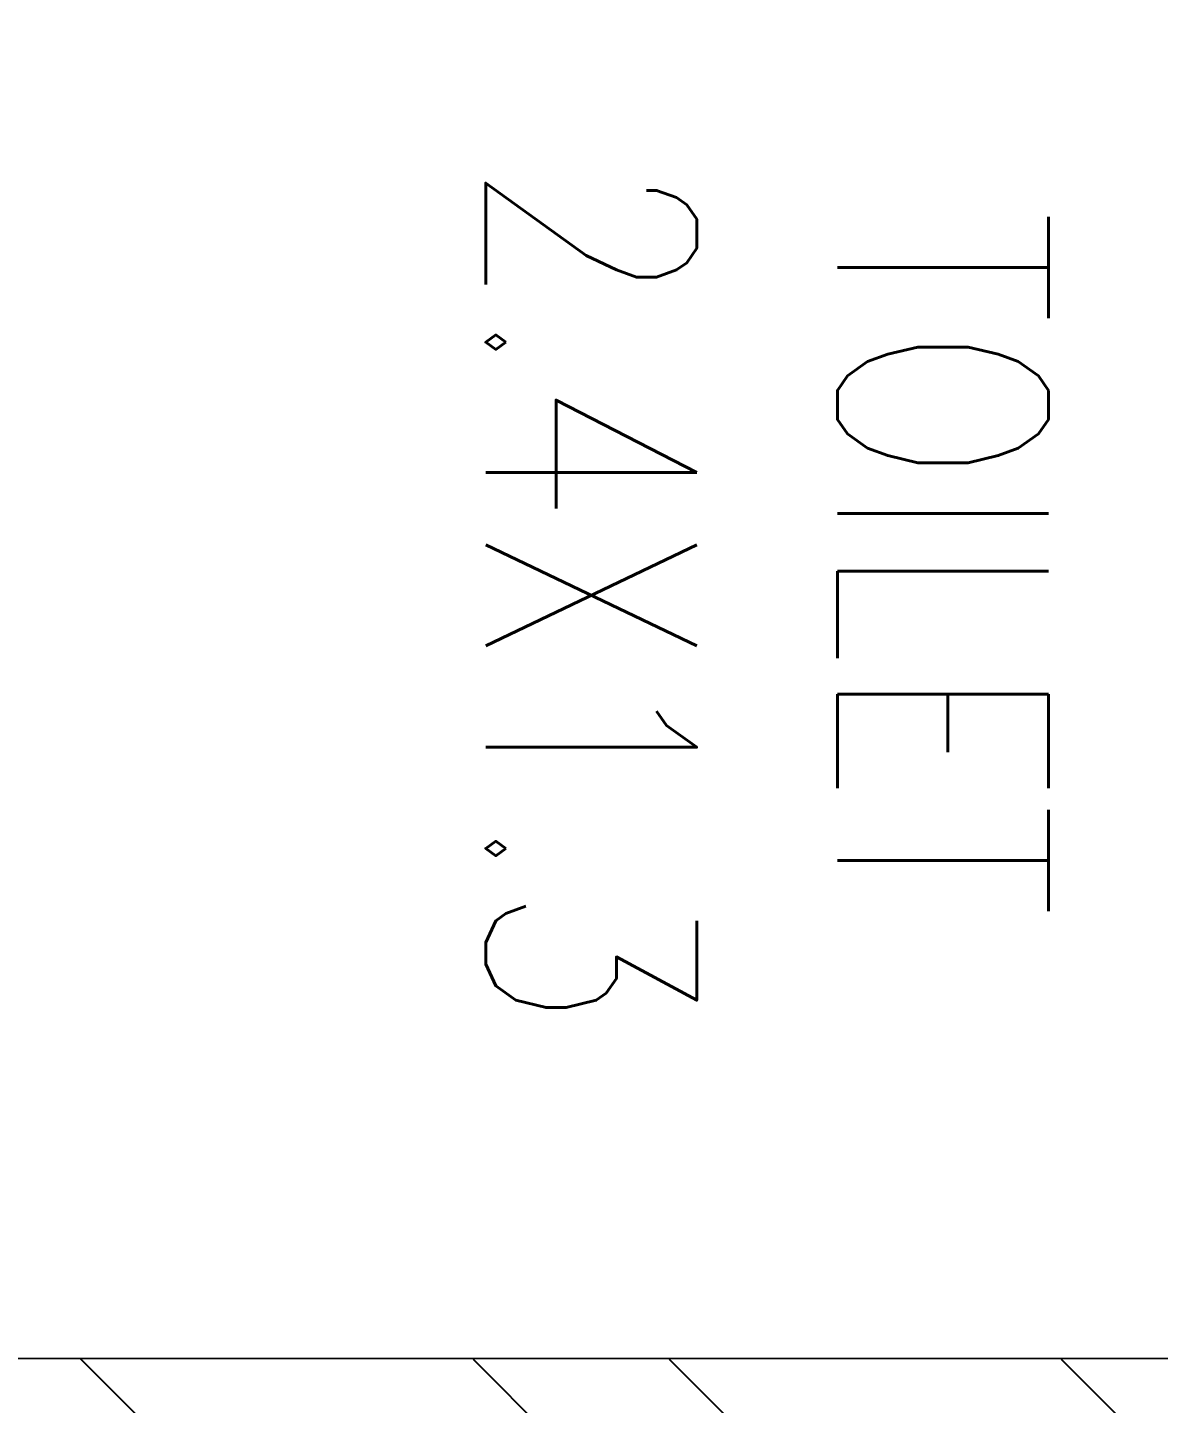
# Model space of a CAD drawing. Header units: metres. Extents: x 29392 to 32022, y 3934 to 33962.
# Drawn here: x 29475.764 to 29476.542, y 4313.626 to 4314.572 of the extents above; entities that cross this region are included whole.
import ezdxf

# ---------------------------------------------------------------- set-up
doc = ezdxf.new("R2010")
doc.units = ezdxf.units.M
doc.layers.add('text', color=7, linetype='Continuous', lineweight=5)
doc.styles.add('DIM_FONT', font='SIMPLEX', dxfattribs={"width": 0.8})

msp = doc.modelspace()

# ---------------------------------------------------------------- hatches: boundary and pattern name
h = msp.add_hatch()
h.set_pattern_fill('ANSI32', color=256, scale=0.03, angle=-90)
h.set_pattern_definition([(315, (28562.76272, 4702.1576), (0.20205576, 0.20205576), []), (315, (28562.76272, 4702.0229), (0.20205576, 0.20205576), [])])
h.paths.add_polyline_path([(29474.81565, 4311.52623), (29474.81685, 4314.55623), (29475.05212, 4314.55623), (29475.05247, 4313.65632), (29477.66218, 4313.65621), (29477.66218, 4313.50621), (29475.05253, 4313.50632), (29475.05331, 4311.52623)])
at = {"layer": 'text'}
h = msp.add_hatch(dxfattribs=at)
h.set_pattern_fill('ANSI31', color=256, scale=0.49)
h.set_pattern_definition([(45, (342.1382, 244.0105), (-1.100081375, 1.100081375), [])])
h.paths.add_polyline_path([(29489.1114, 4338.94003), (29458.2937, 4329.43764), (29457.48519, 4324.68564), (29461.78895, 4326.24696), (29476.32623, 4331.5208, -0.525377), (29487.82402, 4323.37069), (29487.40268, 4293.73469, -0.426651), (29480.4551, 4287.26176), (29450.99804, 4286.55774), (29450.66814, 4284.61876), (29488.37957, 4285.99598), (29488.51608, 4295.87155)])

# ---------------------------------------------------------------- linework, layer by layer
msp.add_line((29475.05247, 4313.65632), (29477.50247, 4313.65729))

# ---------------------------------------------------------------- texts
at = {"insert": (29476.46593, 4314.9182), "char_height": 0.1449786, "attachment_point": 1, "rotation": 270, "style": 'DIM_FONT'}
msp.add_mtext_dynamic_manual_height_columns('\\pi0.47185;TOILET\\P\\pi0.43871;2.4X1.3', width=1.4849506, gutter_width=1, heights=[0], dxfattribs=at)

doc.saveas('drawing.dxf')
